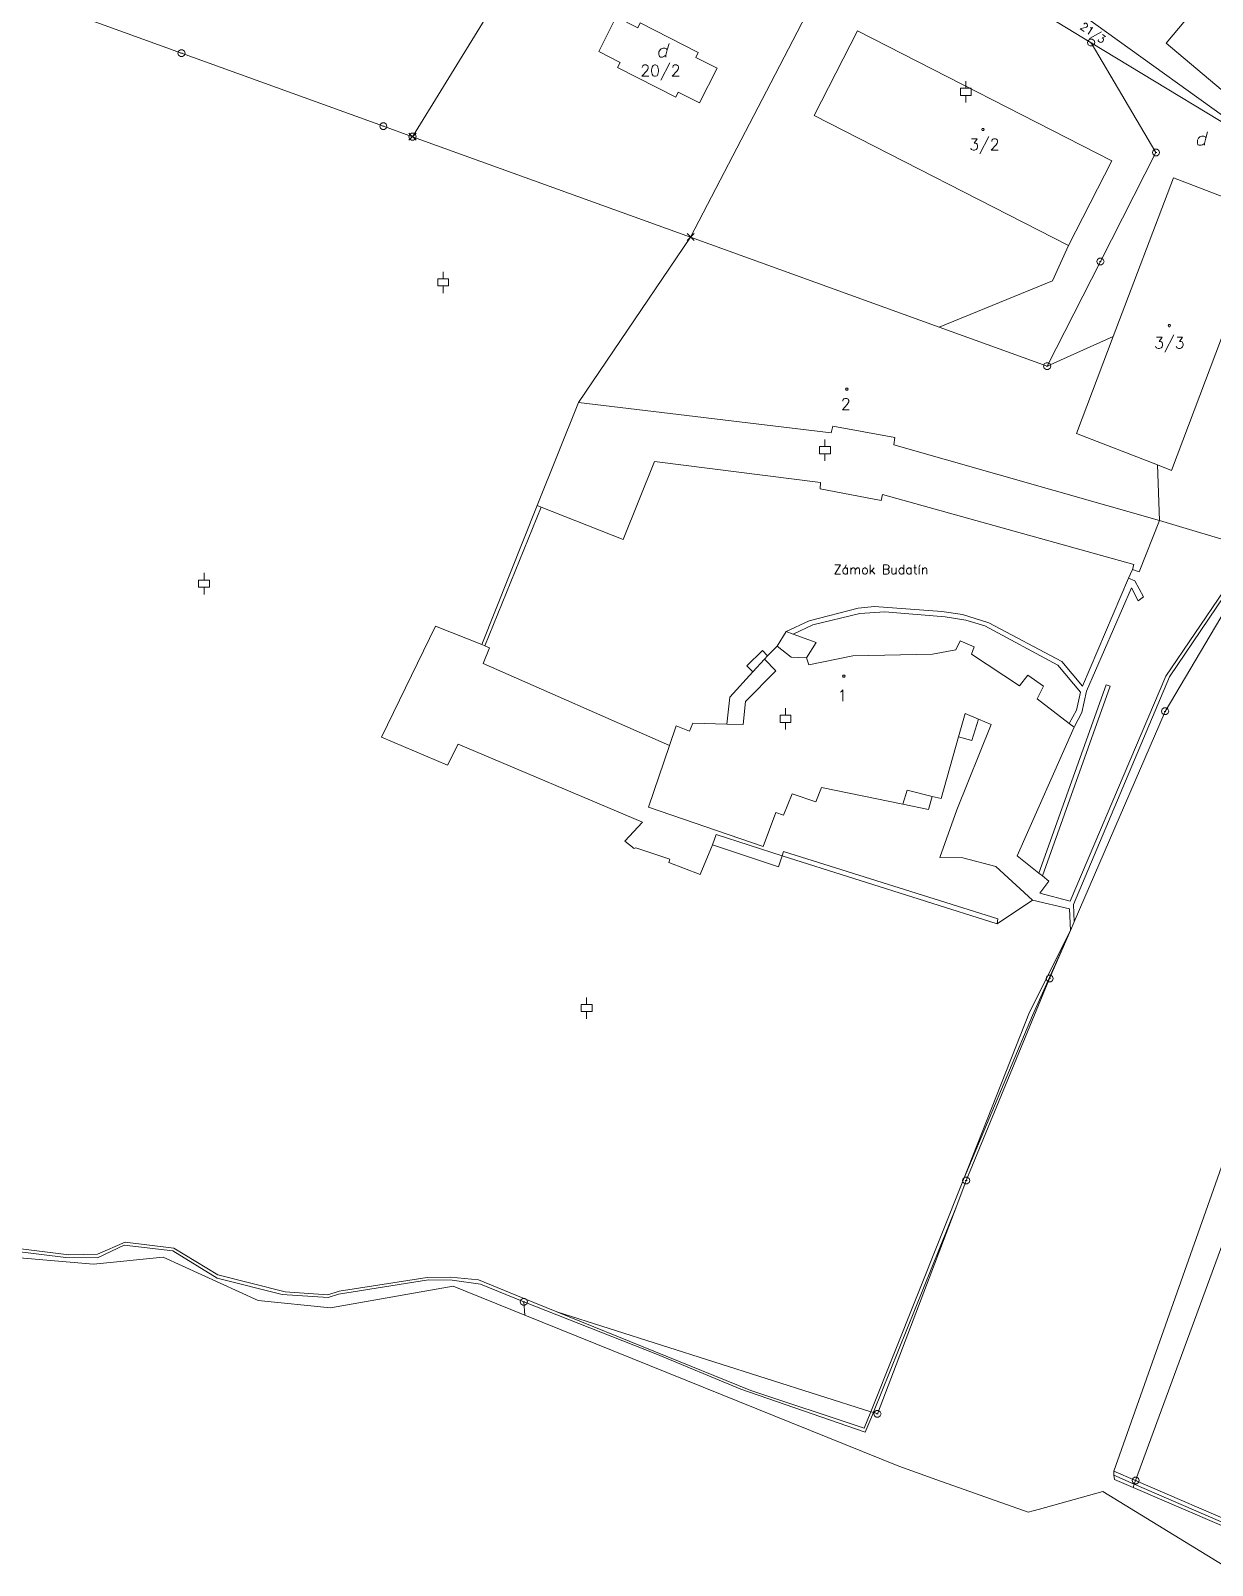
# Model space of a CAD drawing. Extents: x -443817 to 3, y -1171930 to -442383.
# Drawn here: x -443610 to -443444.5, y -1170803.3 to -1170588.4 of the extents above; entities that cross this region are included whole.
import ezdxf
from ezdxf.enums import TextEntityAlignment as Align

# ---------------------------------------------------------------- set-up
doc = ezdxf.new("R2010")
doc.units = 0
doc.header["$LTSCALE"] = 0.5
doc.header["$PDMODE"] = 3
doc.header["$PDSIZE"] = 0.5
for name, color, linetype, lineweight in [('KATUZ', 7, 'Continuous', 0), ('KLADPAR', 7, 'Continuous', 0), ('ZAPPAR', 7, 'Continuous', 0), ('ZNACKY', 7, 'Continuous', 0), ('ZUOB', 7, 'Continuous', 0)]:
    doc.layers.add(name, color=color, linetype=linetype, lineweight=lineweight)
doc.styles.add('ROMANS', font='romans.shx', dxfattribs={"height": 0.2})

# ---------------------------------------------------------------- blocks, each defined once
blk = doc.blocks.new('$5')
at = {"color": 0}
blk.add_line((-0.12, 0), (0.12, 0), dxfattribs=at)
at = {"color": 0, "flags": 128}
blk.add_lwpolyline([(0.15, 0.48), (0.4, 0.3), (0.5, 0.01), (0.4, -0.28), (0.15, -0.46), (-0.16, -0.46), (-0.41, -0.28), (-0.51, 0.01), (-0.41, 0.3), (-0.16, 0.48), (0.15, 0.48)], dxfattribs=at)
blk = doc.blocks.new('$44')
at = {"color": 0}
blk.add_line((0, 2), (0, 3), dxfattribs=at)
at = {"color": 0, "flags": 128}
blk.add_lwpolyline([(0, 0), (0, 1), (-0.75, 1), (-0.75, 2), (0, 2), (0.75, 2), (0.75, 1), (0, 1)], dxfattribs=at)
blk = doc.blocks.new('$45')
at = {"color": 0, "flags": 128}
blk.add_lwpolyline([(0.09, 0.15), (0.18, 0), (0.09, -0.15), (-0.09, -0.15), (-0.18, 0), (-0.09, 0.15), (0.09, 0.15)], dxfattribs=at)
blk = doc.blocks.new('$431')
at = {"color": 0}
blk.add_line((0.63, 0.99), (0.9, 1.89), dxfattribs=at)
at = {"color": 0, "flags": 128}
blk.add_lwpolyline([(0.45, 0), (0.45, 0.27), (0.63, 0.99), (0.54, 1.17), (0.36, 1.26), (0.09, 1.26), (-0.18, 1.17), (-0.36, 0.99), (-0.54, 0.72), (-0.54, 0.36), (-0.45, 0.09), (-0.27, 0), (0, 0), (0.18, 0.09), (0.45, 0.27)], dxfattribs=at)

msp = doc.modelspace()

# ---------------------------------------------------------------- linework, layer by layer
at = {"layer": 'KATUZ', "color": 7, "linetype": 'Continuous', "flags": 128}
msp.add_lwpolyline([(-443443, -1170803.31), (-443459.84, -1170792.97), (-443468.71, -1170795.43), (-443469.62, -1170795.68), (-443470.3, -1170795.87), (-443483.09, -1170791.32), (-443488.41, -1170789.43), (-443540.8, -1170768.29), (-443550.83, -1170764.24), (-443568, -1170767.24), (-443578.14, -1170766.22), (-443591.41, -1170760.18), (-443601.16, -1170761.13), (-443616.98, -1170759.79)], dxfattribs=at)
at = {"layer": 'KLADPAR', "color": 7, "linetype": 'Continuous', "flags": 128}
for points in [[(-443500.76, -1170585.08), (-443506.92, -1170596.9), (-443517.57, -1170617.34), (-443556.5, -1170603.3), (-443541.64, -1170579.08), (-443525.1, -1170551.62), (-443493.34, -1170570.84), (-443500.76, -1170585.08)], [(-443517.57, -1170617.34), (-443506.92, -1170596.9), (-443500.76, -1170585.08), (-443493.34, -1170570.84), (-443468.38, -1170585.95), (-443461.48, -1170590.13), (-443434.62, -1170606.4), (-443430.1, -1170609.15), (-443427.04, -1170610.97), (-443434.65, -1170620.67), (-443440.05, -1170623.08), (-443436.68, -1170614.15), (-443449.97, -1170609.03), (-443458.4, -1170631.28), (-443467.64, -1170635.41), (-443482.77, -1170629.94), (-443517.57, -1170617.34)], [(-443450.99, -1170571.59), (-443441.93, -1170579.41), (-443445.54, -1170583.69), (-443450.98, -1170590.18), (-443438.86, -1170600.4), (-443429.87, -1170589.83), (-443424.92, -1170594.11), (-443431.41, -1170602.33), (-443434.62, -1170606.4), (-443465.98, -1170583.84), (-443463.77, -1170581.9), (-443459.06, -1170578.1), (-443450.99, -1170571.59)], [(-443441.93, -1170579.41), (-443438.58, -1170582.3), (-443438.46, -1170582.41), (-443437.92, -1170582.87), (-443431.56, -1170588.37), (-443429.87, -1170589.83), (-443438.86, -1170600.4), (-443450.98, -1170590.18), (-443445.54, -1170583.69), (-443441.93, -1170579.41)], [(-443513.83, -1170593.72), (-443516.85, -1170592.18), (-443516.49, -1170591.48), (-443524.61, -1170587.33), (-443524.97, -1170588.03), (-443527.99, -1170586.49), (-443530.43, -1170591.37), (-443527.42, -1170592.91), (-443527.78, -1170593.6), (-443519.65, -1170597.74), (-443519.29, -1170597.04), (-443516.32, -1170598.56), (-443513.83, -1170593.72)], [(-443516.85, -1170592.18), (-443513.83, -1170593.72), (-443516.32, -1170598.56), (-443519.29, -1170597.04), (-443519.65, -1170597.74), (-443527.78, -1170593.6), (-443527.42, -1170592.91), (-443530.43, -1170591.37), (-443527.99, -1170586.49), (-443524.97, -1170588.03), (-443524.61, -1170587.33), (-443516.49, -1170591.48), (-443516.85, -1170592.18)], [(-443427.04, -1170610.97), (-443423.98, -1170606.96), (-443415.64, -1170612.97), (-443432.66, -1170643.74), (-443436.03, -1170649.83), (-443439.9, -1170660.61), (-443451.93, -1170657.05), (-443452.17, -1170649.25), (-443450.22, -1170650.01), (-443440.05, -1170623.08), (-443434.65, -1170620.67), (-443427.04, -1170610.97)], [(-443458.4, -1170631.28), (-443449.97, -1170609.03), (-443436.68, -1170614.15), (-443440.05, -1170623.08), (-443450.22, -1170650.01), (-443452.17, -1170649.25), (-443463.54, -1170644.85), (-443458.4, -1170631.28)], [(-443451.93, -1170657.05), (-443454.77, -1170664.22), (-443455.71, -1170663.88), (-443455.49, -1170663.19), (-443490.7, -1170653.37), (-443490.88, -1170654.25), (-443499.44, -1170652.58), (-443499.36, -1170651.7), (-443522.6, -1170648.79), (-443527, -1170659.71), (-443538.47, -1170655.18), (-443539.07, -1170654.94), (-443533.25, -1170640.52), (-443517.57, -1170617.34), (-443482.77, -1170629.94), (-443467.64, -1170635.41), (-443458.4, -1170631.28), (-443463.54, -1170644.85), (-443452.17, -1170649.25), (-443451.93, -1170657.05)], [(-443397.14, -1170661.72), (-443428.95, -1170720.57), (-443429.91, -1170722.35), (-443430.46, -1170723.36), (-443432.13, -1170728.25), (-443433.6, -1170732.58), (-443455.25, -1170791.44), (-443455.44, -1170791.95), (-443455.61, -1170792.41), (-443458.19, -1170791.31), (-443458.3, -1170790.71), (-443458.29, -1170790.13), (-443444.34, -1170750.69), (-443434.96, -1170724.16), (-443434.14, -1170721.84), (-443422.81, -1170697.9), (-443401.16, -1170659.91), (-443397.14, -1170661.72)], [(-443440, -1170798.31), (-443440.12, -1170798.6), (-443440.24, -1170798.55), (-443440.5, -1170798.9), (-443455.61, -1170792.41), (-443455.44, -1170791.95), (-443455.25, -1170791.44), (-443433.6, -1170732.58), (-443415.59, -1170740.54), (-443439.9, -1170798.07), (-443440, -1170798.31)]]:
    msp.add_lwpolyline(points, close=True, dxfattribs=at)
for points in [[(-443541.64, -1170579.08), (-443556.5, -1170603.3), (-443556.5, -1170603.3), (-443560.59, -1170601.82), (-443588.85, -1170591.6), (-443608.32, -1170584.56)], [(-443608.32, -1170584.56), (-443588.85, -1170591.6), (-443560.59, -1170601.82), (-443556.5, -1170603.3), (-443517.57, -1170617.34), (-443517.57, -1170617.34), (-443533.25, -1170640.52), (-443539.07, -1170654.94), (-443546.82, -1170674.4), (-443553.3, -1170671.8), (-443560.84, -1170687.35), (-443551.6, -1170691.28), (-443550.11, -1170688.35), (-443524.3, -1170699.27), (-443526.78, -1170701.93), (-443525.47, -1170702.97), (-443525.23, -1170702.85), (-443520.47, -1170704.45), (-443520.62, -1170704.91), (-443516.24, -1170706.61), (-443514.51, -1170702.46), (-443505.28, -1170705.54), (-443504.73, -1170703.98), (-443474.64, -1170713.52), (-443469.71, -1170710.19), (-443464.52, -1170711.38), (-443464.38, -1170714.41), (-443467.29, -1170721.15), (-443478.98, -1170749.45), (-443480.31, -1170752.95), (-443491.4, -1170782.12), (-443491.94, -1170781.85), (-443491.97, -1170781.92), (-443493.11, -1170784.66), (-443510.52, -1170778.65), (-443522.44, -1170773.72), (-443540.92, -1170766.42), (-443540.8, -1170768.29), (-443550.83, -1170764.24), (-443568, -1170767.24), (-443578.14, -1170766.22), (-443591.41, -1170760.18), (-443601.16, -1170761.13), (-443616.98, -1170759.79)], [(-443437.75, -1170661.24), (-443451.12, -1170683.75), (-443463.86, -1170713.21), (-443464.38, -1170714.41), (-443464.52, -1170711.38), (-443469.71, -1170710.19), (-443474.64, -1170713.52), (-443504.73, -1170703.98), (-443505.28, -1170705.54), (-443514.51, -1170702.46), (-443516.24, -1170706.61), (-443520.62, -1170704.91), (-443520.47, -1170704.45), (-443525.23, -1170702.85), (-443525.47, -1170702.97), (-443526.78, -1170701.93), (-443524.3, -1170699.27), (-443550.11, -1170688.35), (-443551.6, -1170691.28), (-443560.84, -1170687.35), (-443553.3, -1170671.8), (-443546.82, -1170674.4), (-443539.07, -1170654.94), (-443538.47, -1170655.18), (-443527, -1170659.71), (-443522.6, -1170648.79), (-443499.36, -1170651.7), (-443499.44, -1170652.58), (-443490.88, -1170654.25), (-443490.7, -1170653.37), (-443455.49, -1170663.19), (-443455.71, -1170663.88), (-443454.77, -1170664.22), (-443454.77, -1170664.22), (-443451.93, -1170657.05), (-443439.9, -1170660.61)], [(-443443, -1170803.31), (-443459.84, -1170792.97), (-443468.71, -1170795.43), (-443469.62, -1170795.68), (-443470.3, -1170795.87), (-443483.09, -1170791.32), (-443488.41, -1170789.43), (-443540.8, -1170768.29), (-443540.92, -1170766.42), (-443522.44, -1170773.72), (-443510.52, -1170778.65), (-443493.11, -1170784.66), (-443491.97, -1170781.92), (-443491.94, -1170781.85), (-443491.4, -1170782.12), (-443480.31, -1170752.95), (-443478.98, -1170749.45), (-443467.29, -1170721.15), (-443464.38, -1170714.41), (-443463.86, -1170713.21), (-443451.12, -1170683.75), (-443437.75, -1170661.24)], [(-443444.34, -1170750.69), (-443458.29, -1170790.13), (-443458.3, -1170790.71), (-443458.19, -1170791.31), (-443455.61, -1170792.41), (-443440.5, -1170798.9)]]:
    msp.add_lwpolyline(points, dxfattribs=at)
at = {"layer": 'KLADPAR', "color": 7, "linetype": 'Continuous'}
for p in [(-443556.5, -1170603.3), (-443517.57, -1170617.34), (-443517.57, -1170617.34)]:
    msp.add_point(p, dxfattribs=at)
for points in [[(-443461.48, -1170590.13), (-443468.38, -1170585.95), (-443465.98, -1170583.84), (-443434.62, -1170606.4)], [(-443464.64, -1170618.53), (-443500.28, -1170600.31), (-443494.19, -1170588.46), (-443458.57, -1170606.67)], [(-443500.28, -1170600.31), (-443464.64, -1170618.53), (-443458.57, -1170606.67), (-443494.19, -1170588.46)]]:
    msp.add_3dface(points, dxfattribs=at)
at = {"layer": 'ZAPPAR', "color": 7, "linetype": 'Continuous'}
for p, q in [((-443538.47, -1170655.18), (-443546.37, -1170674.59)), ((-443455.71, -1170663.88), (-443456.25, -1170665.11)), ((-443504.18, -1170672.55), (-443505.46, -1170674.64)), ((-443501.01, -1170677.23), (-443494.83, -1170675.96)), ((-443480.31, -1170752.95), (-443491.94, -1170781.85)), ((-443491.97, -1170781.92), (-443492.35, -1170781.8)), ((-443458.3, -1170790.71), (-443455.44, -1170791.95)), ((-443458.29, -1170790.13), (-443455.25, -1170791.44)), ((-443455.25, -1170791.44), (-443439.9, -1170798.07)), ((-443455.44, -1170791.95), (-443440.24, -1170798.55))]:
    msp.add_line(p, q, dxfattribs=at)
at = {"layer": 'ZAPPAR', "color": 7, "linetype": 'Continuous', "flags": 128}
for points in [[(-443461.48, -1170590.13), (-443452.4, -1170605.52), (-443460.18, -1170620.78), (-443467.64, -1170635.41)], [(-443461.48, -1170590.13), (-443452.4, -1170605.52), (-443460.18, -1170620.78), (-443467.64, -1170635.41)], [(-443464.64, -1170618.53), (-443466.88, -1170623.49), (-443482.77, -1170629.94)], [(-443464.64, -1170618.53), (-443466.88, -1170623.49), (-443482.77, -1170629.94)], [(-443451.93, -1170657.05), (-443489.11, -1170646.43), (-443488.97, -1170645.43), (-443497.65, -1170643.8), (-443497.87, -1170644.77), (-443533.25, -1170640.52)], [(-443451.93, -1170657.05), (-443489.11, -1170646.43), (-443488.97, -1170645.43), (-443497.65, -1170643.8), (-443497.87, -1170644.77), (-443533.25, -1170640.52)], [(-443438.86, -1170660.91), (-443451, -1170678.81), (-443464.41, -1170710.34), (-443468.68, -1170709.2), (-443467.4, -1170707.51), (-443468.31, -1170706.79)], [(-443438.41, -1170661.04), (-443450.53, -1170678.9), (-443463.94, -1170710.8), (-443463.86, -1170713.21)], [(-443456.25, -1170665.11), (-443462.7, -1170680.23), (-443465.58, -1170676.76), (-443475.81, -1170671.35), (-443479.51, -1170670.2), (-443482.41, -1170669.75), (-443491.83, -1170669.06), (-443494.09, -1170669.32), (-443500.98, -1170671.06), (-443504.18, -1170672.55)], [(-443462.77, -1170683.91), (-443462.14, -1170680.94), (-443455.85, -1170666.46), (-443454.92, -1170668.29), (-443454.15, -1170667.72), (-443455.38, -1170665.47), (-443456.25, -1170665.11)], [(-443503.2, -1170672.92), (-443500.43, -1170671.64), (-443493.89, -1170670.03), (-443490.37, -1170669.82)], [(-443490.37, -1170669.82), (-443481.91, -1170670.52), (-443479.05, -1170670.99), (-443476.39, -1170671.79), (-443466.14, -1170677.26), (-443462.99, -1170681.05), (-443463.52, -1170683.6), (-443464.57, -1170685.44)], [(-443504.18, -1170672.55), (-443503.2, -1170672.92), (-443499.97, -1170674.13), (-443501.32, -1170676.25)], [(-443546.82, -1170674.4), (-443546.37, -1170674.59), (-443545.74, -1170674.85), (-443546.6, -1170677.07), (-443520.53, -1170688.55)], [(-443508.86, -1170678.22), (-443509.67, -1170677.39), (-443507.49, -1170675.25), (-443506.8, -1170675.99)], [(-443507.24, -1170676.44), (-443506.8, -1170675.99), (-443505.46, -1170674.64), (-443503.47, -1170676.17), (-443501.32, -1170676.25), (-443501.01, -1170677.23)], [(-443494.83, -1170675.96), (-443483.68, -1170675.76), (-443480.45, -1170675.12), (-443479.84, -1170673.89), (-443477.88, -1170674.73), (-443478.25, -1170675.76), (-443471.52, -1170680.17), (-443470.33, -1170678.66), (-443468.17, -1170680.24), (-443469.04, -1170681.98), (-443464.57, -1170685.44), (-443463.87, -1170685.98)], [(-443510.2, -1170685.6), (-443509.86, -1170682.37), (-443505.62, -1170678.08), (-443507.24, -1170676.44), (-443508.86, -1170678.22), (-443512.09, -1170681.74), (-443512.5, -1170685.53)], [(-443468.82, -1170706.39), (-443471.85, -1170704), (-443463.87, -1170685.98), (-443463.82, -1170685.87), (-443462.77, -1170683.91)], [(-443487.87, -1170696.74), (-443499.22, -1170694.4), (-443500.02, -1170696.43), (-443503.36, -1170695.28), (-443504.54, -1170698.28), (-443505.65, -1170697.9), (-443507.39, -1170702.68), (-443523.45, -1170697.17), (-443520.53, -1170688.55), (-443519.59, -1170685.78), (-443517.73, -1170686.5), (-443517.24, -1170685.4), (-443512.5, -1170685.53), (-443510.2, -1170685.6)], [(-443469.71, -1170710.19), (-443474.85, -1170705.49), (-443479.46, -1170704.28), (-443482.68, -1170704.22), (-443480.31, -1170697.54), (-443475.46, -1170685.6), (-443477.24, -1170684.85)], [(-443480.05, -1170687.31), (-443482.49, -1170695.96), (-443483.73, -1170695.65)], [(-443474.64, -1170713.52), (-443474.54, -1170712.79), (-443504.54, -1170703.37), (-443504.73, -1170703.98), (-443513.99, -1170700.99), (-443514.51, -1170702.46)], [(-443464.38, -1170714.41), (-443469.68, -1170726.33), (-443479.36, -1170749.29), (-443492.35, -1170781.8)], [(-443464.38, -1170714.41), (-443470.09, -1170725.87), (-443479.36, -1170749.29)], [(-443540.92, -1170766.42), (-443546.97, -1170763.94), (-443550.93, -1170763.4), (-443554.29, -1170763.35), (-443566.88, -1170765.33), (-443568.3, -1170765.8), (-443574.74, -1170765.41), (-443583.84, -1170763.09), (-443590.05, -1170759.3), (-443596.89, -1170758.51), (-443600.61, -1170760.25), (-443605.07, -1170760.21), (-443623.64, -1170757.94), (-443639.9, -1170755.33), (-443644.96, -1170755.2), (-443660.45, -1170755.95), (-443675.07, -1170755.23)], [(-443625.59, -1170757.24), (-443604.63, -1170759.82), (-443600.63, -1170759.75), (-443596.75, -1170758.05), (-443589.92, -1170758.91), (-443583.78, -1170762.62), (-443574.32, -1170765.03), (-443568.34, -1170765.44), (-443566.76, -1170764.94), (-443554.45, -1170763), (-443551.17, -1170762.97), (-443547.26, -1170763.34), (-443541.01, -1170765.92), (-443536.29, -1170767.83)]]:
    msp.add_lwpolyline(points, dxfattribs=at)
at = {"layer": 'ZAPPAR', "color": 7, "linetype": 'Continuous'}
for points in [[(-443468.82, -1170706.39), (-443459.4, -1170680.05), (-443458.82, -1170680.24), (-443468.31, -1170706.79)], [(-443480.05, -1170687.31), (-443478.19, -1170687.84), (-443477.24, -1170684.85), (-443479.14, -1170684.06)], [(-443483.73, -1170695.65), (-443487.26, -1170694.78), (-443487.87, -1170696.74), (-443484.26, -1170697.51)], [(-443492.35, -1170781.8), (-443536.29, -1170767.83), (-443509.12, -1170778.82), (-443493.27, -1170784.11)]]:
    msp.add_3dface(points, dxfattribs=at)
at = {"layer": 'ZUOB', "color": 7, "linetype": 'Continuous', "flags": 128}
for points in [[(-443608.32, -1170584.56), (-443588.85, -1170591.6), (-443560.59, -1170601.82), (-443556.5, -1170603.3), (-443517.57, -1170617.34), (-443533.25, -1170640.52), (-443539.07, -1170654.94), (-443546.82, -1170674.4), (-443553.3, -1170671.8), (-443560.84, -1170687.35), (-443551.6, -1170691.28), (-443550.11, -1170688.35), (-443524.3, -1170699.27), (-443526.78, -1170701.93), (-443525.47, -1170702.97), (-443525.23, -1170702.85), (-443520.47, -1170704.45), (-443520.62, -1170704.91), (-443516.24, -1170706.61), (-443514.51, -1170702.46), (-443505.28, -1170705.54), (-443504.73, -1170703.98), (-443474.64, -1170713.52), (-443469.71, -1170710.19), (-443464.52, -1170711.38), (-443464.38, -1170714.41), (-443467.29, -1170721.15), (-443478.98, -1170749.45), (-443480.31, -1170752.95), (-443491.4, -1170782.12), (-443491.94, -1170781.85), (-443491.97, -1170781.92), (-443493.11, -1170784.66), (-443510.52, -1170778.65), (-443522.44, -1170773.72), (-443540.92, -1170766.42), (-443540.8, -1170768.29), (-443550.83, -1170764.24), (-443568, -1170767.24), (-443578.14, -1170766.22), (-443591.41, -1170760.18), (-443601.16, -1170761.13), (-443616.98, -1170759.79)], [(-443443, -1170803.31), (-443459.84, -1170792.97), (-443468.71, -1170795.43), (-443469.62, -1170795.68), (-443470.3, -1170795.87), (-443483.09, -1170791.32), (-443488.41, -1170789.43), (-443540.8, -1170768.29), (-443540.92, -1170766.42), (-443522.44, -1170773.72), (-443510.52, -1170778.65), (-443493.11, -1170784.66), (-443491.97, -1170781.92), (-443491.94, -1170781.85), (-443491.4, -1170782.12), (-443480.31, -1170752.95), (-443478.98, -1170749.45), (-443467.29, -1170721.15), (-443464.38, -1170714.41), (-443464.52, -1170711.38), (-443469.71, -1170710.19), (-443474.64, -1170713.52), (-443504.73, -1170703.98), (-443505.28, -1170705.54), (-443514.51, -1170702.46), (-443516.24, -1170706.61), (-443520.62, -1170704.91), (-443520.47, -1170704.45), (-443525.23, -1170702.85), (-443525.47, -1170702.97), (-443526.78, -1170701.93), (-443524.3, -1170699.27), (-443550.11, -1170688.35), (-443551.6, -1170691.28), (-443560.84, -1170687.35), (-443553.3, -1170671.8), (-443546.82, -1170674.4), (-443539.07, -1170654.94), (-443533.25, -1170640.52), (-443517.57, -1170617.34), (-443556.5, -1170603.3), (-443560.59, -1170601.82), (-443588.85, -1170591.6), (-443608.32, -1170584.56)]]:
    msp.add_lwpolyline(points, dxfattribs=at)

# ---------------------------------------------------------------- block references
at = {"layer": 'KLADPAR', "color": 7, "linetype": 'Continuous'}
for name, p in [('$431', (-443521.49, -1170592.14)), ('$45', (-443476.63, -1170602.28)), ('$431', (-443446.07, -1170604.5)), ('$45', (-443450.53, -1170629.74)), ('$45', (-443495.68, -1170638.65)), ('$45', (-443496.11, -1170678.83))]:
    msp.add_blockref(name, p, dxfattribs=at)
at = {"layer": 'ZNACKY', "color": 7, "linetype": 'Continuous'}
for name, p in [('$5', (-443588.85, -1170591.6)), ('$5', (-443461.48, -1170590.13)), ('$44', (-443479.01, -1170598.51)), ('$5', (-443560.59, -1170601.82)), ('$5', (-443556.5, -1170603.3)), ('$5', (-443452.4, -1170605.52)), ('$5', (-443460.18, -1170620.78)), ('$44', (-443552.21, -1170625.19)), ('$5', (-443467.64, -1170635.41)), ('$44', (-443498.75, -1170648.69)), ('$44', (-443585.7, -1170667.37)), ('$44', (-443504.27, -1170686.29)), ('$5', (-443451.12, -1170683.75)), ('$5', (-443467.29, -1170721.15)), ('$44', (-443532.12, -1170726.79)), ('$5', (-443478.98, -1170749.45)), ('$5', (-443540.92, -1170766.42)), ('$5', (-443491.4, -1170782.12)), ('$5', (-443455.25, -1170791.44))]:
    msp.add_blockref(name, p, dxfattribs=at)

# ---------------------------------------------------------------- texts
at = {"layer": 'KLADPAR', "color": 7, "linetype": 'Continuous', "style": 'ROMANS'}
msp.add_text('21/3', height=1.1, rotation=325.555, dxfattribs=at).set_placement((-443460.9, -1170588.29), align=Align.TOP_CENTER)
for s, p in [('20/2', (-443521.79, -1170593.24)), ('3/2', (-443476.43, -1170603.58)), ('3/3', (-443450.53, -1170631.34)), ('2', (-443495.84, -1170639.94)), ('1', (-443496.3, -1170680.74))]:
    msp.add_text(s, height=1.6, dxfattribs=at).set_placement(p, align=Align.TOP_CENTER)
at = {"layer": 'ZNACKY', "color": 7, "linetype": 'Continuous', "style": 'ROMANS'}
msp.add_text('Zámok Budatín', height=1.3, dxfattribs=at).set_placement((-443497.53, -1170664.54))

doc.saveas('drawing.dxf')
